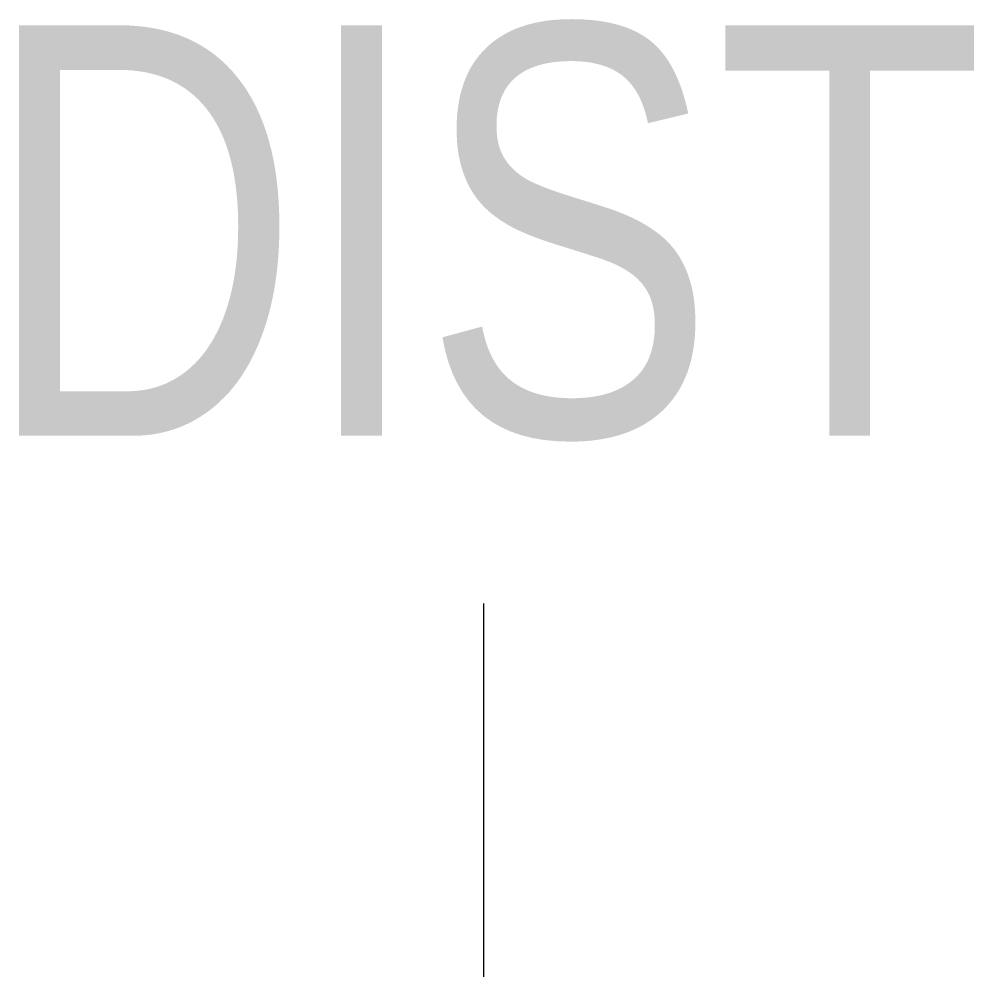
# Model space of a CAD drawing. Header units: millimetres. Extents: x -2.49 to 2.63, y -1 to 4.13.
import ezdxf
from ezdxf.enums import TextEntityAlignment as Align

# ---------------------------------------------------------------- set-up
doc = ezdxf.new("R2010")
doc.units = ezdxf.units.MM

msp = doc.modelspace()

# ---------------------------------------------------------------- linework, layer by layer
msp.add_lwpolyline([(0, 1), (0, -1), (0, -1)])

# ---------------------------------------------------------------- texts
at = {"color": 7, "width": 0.8}
msp.add_attdef('DIST', text='(0)', height=2.2, dxfattribs=at).set_placement((0, 3), align=Align.MIDDLE)

doc.saveas('drawing.dxf')
